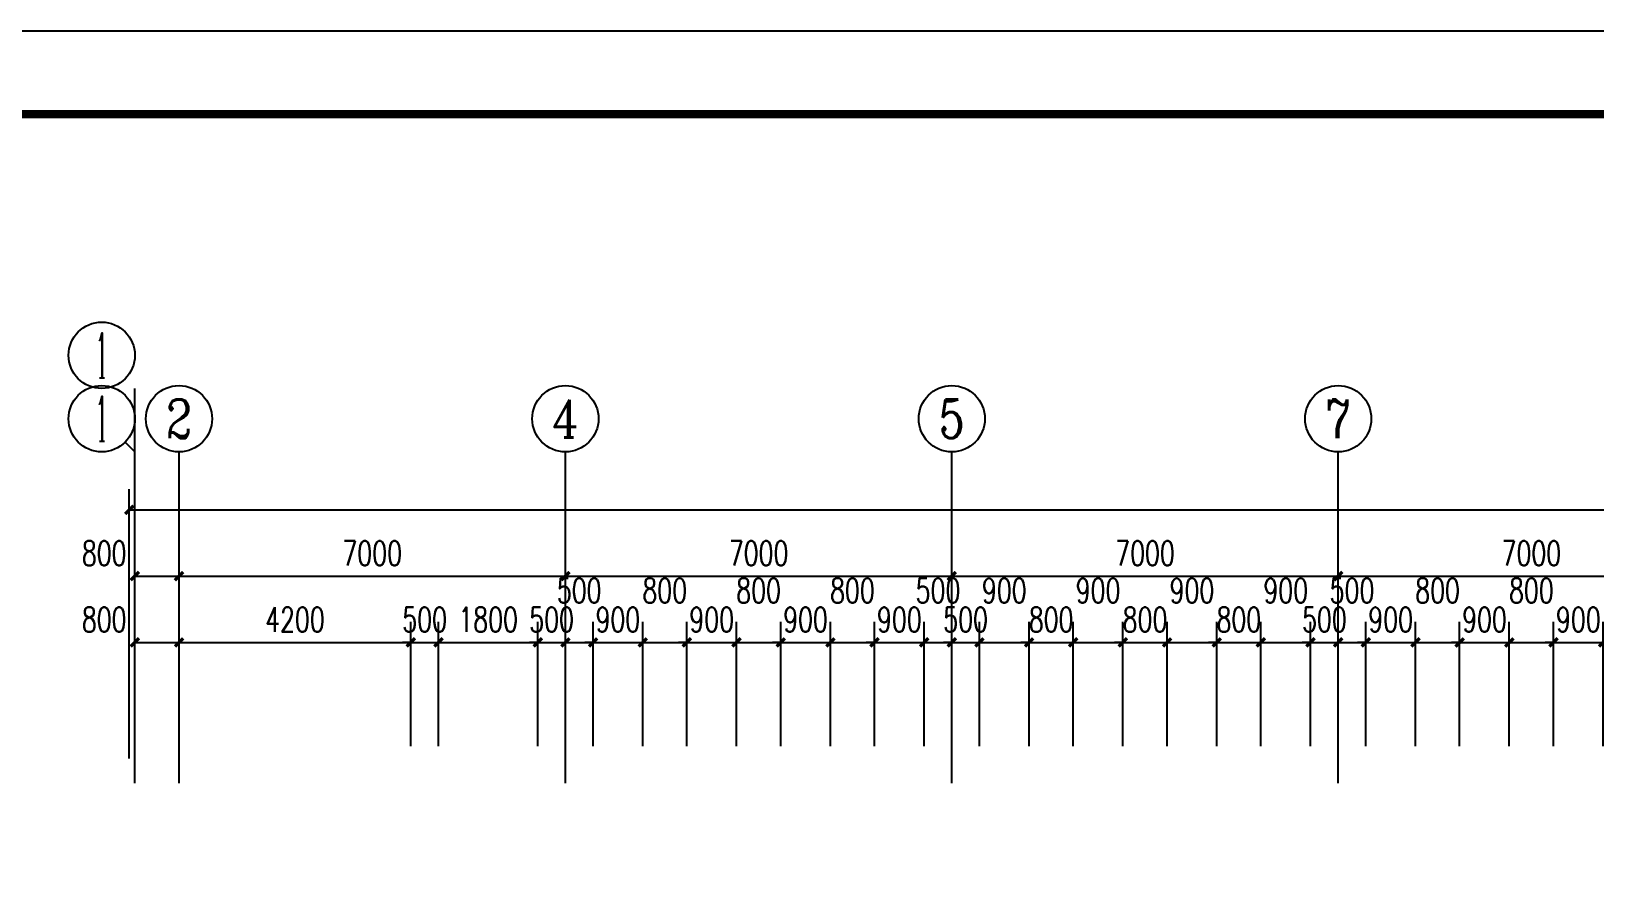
# Model space of a CAD drawing. Extents: x 1333527 to 1855755, y 1020844 to 1581249.
# Drawn here: x 1357598 to 1385921, y 1131882 to 1146994 of the extents above; entities that cross this region are included whole.
import ezdxf
from ezdxf.enums import TextEntityAlignment as Align

# ---------------------------------------------------------------- set-up
doc = ezdxf.new("R2010")
doc.units = 0
doc.header["$LTSCALE"] = 1000
doc.header["$PDSIZE"] = 5
doc.layers.add('1-建筑底图', color=8, linetype='Continuous', plot=False)
for name, color, linetype in [('AXIS_TEXT', 7, 'Continuous'), ('BTTK', 7, 'Continuous'), ('PUB_TITLE', 7, 'Continuous')]:
    doc.layers.add(name, color=color, linetype=linetype)
doc.styles.add('_TCH_AXIS', font='COMPLEX', dxfattribs={"bigfont": 'GBCBIG'})
doc.styles.add('_TCH_DIM_T3', font='SIMPLEX', dxfattribs={"width": 0.705882, "bigfont": 'GBCBIG'})
doc.styles.add('COMPLEX', font='COMPLEX')
doc.styles.add('HZ(TK)', font='geniso.shx', dxfattribs={"width": 0.9, "bigfont": 'hztxt.shx'})
doc.dimstyles.new('_TCH_ARCH&&150', dxfattribs={"dimtxt": 446.25, "dimasz": 150, "dimexe": 375, "dimexo": 450, "dimgap": 189.375, "dimtad": 1, "dimdec": 0, "dimzin": 0, "dimdsep": 46, "dimtxsty": '_TCH_DIM_T3', "dimblk": 'ARCHTICK', "dimcen": 0.09, "dimclrt": 7, "dimazin": 2, "dimtfac": 1, "dimtdec": 0, "dimtix": 1, "dimtmove": 2, "dimatfit": 3, "dimfxl": 1, "dimtolj": 1, "dimtzin": 0, "dimarcsym": 0})

# ---------------------------------------------------------------- blocks, each defined once
blk = doc.blocks.new('vhtemplate_2020年新竖式图框_A0')
at = {"layer": 'PUB_TITLE', "color": 7}
blk.add_lwpolyline([(0, 0), (1189, 0), (1189, 841), (0, 841)], close=True, dxfattribs=at)
at = {"layer": 'PUB_TITLE', "const_width": 1}
blk.add_lwpolyline([(25, 10), (1179, 10), (1179, 831), (25, 831)], close=True, dxfattribs=at)
at = {"layer": 'BTTK', "color": 4, "style": 'HZ(TK)', "width": 0.9}
for tag, p in [('合作单位', (1144, 743.5)), ('建设单位', (1144, 209.5)), ('工程名称', (1144, 176.5)), ('子项名称', (1154, 160)), ('图纸名称', (1144, 141))]:
    blk.add_attdef(tag, text='', height=3.5, dxfattribs=at).set_placement(p, align=Align.MIDDLE_CENTER)
for tag, p in [('注册证书号', (1156.5, 309.01)), ('注册印章号', (1156.5, 301.01)), ('设计号', (1154, 193)), ('图别', (1137.75, 34)), ('图号', (1170.25, 34)), ('版本号', (1137.75, 26)), ('日期', (1170.25, 26))]:
    blk.add_attdef(tag, text='', height=3.5, dxfattribs=at).set_placement(p, align=Align.MIDDLE)
blk = doc.blocks.new('_AXISO')
blk.add_circle((0, 0), 0.5)
at = {"layer": 'AXIS_TEXT', "style": 'COMPLEX', "width": 1.041667}
blk.add_attdef('A', text='', height=0.56, dxfattribs=at).set_placement((-0.25, -0.28), (0.25, -0.28), align=Align.FIT)
blk = doc.blocks.new('_ArchTick')
at = {"color": 0, "linetype": 'ByBlock', "const_width": 0.4}
blk.add_lwpolyline([(-0.5, -0.5), (0.5, 0.5)], dxfattribs=at)
blk = doc.blocks.new('*D803')
at = {"layer": '1-建筑底图', "color": 0, "lineweight": -2, "transparency": 16777216}
for p, q in [((0, 88368), (0, 90625)), ((800, 88368), (800, 90625)), ((0, 90250), (800, 90250))]:
    blk.add_line(p, q, dxfattribs=at)
at = {"layer": 'Defpoints', "color": 0}
for p in [(800, 90250), (0, 87918), (800, 87918)]:
    blk.add_point(p, dxfattribs=at)
at = {"layer": '1-建筑底图', "color": 0, "lineweight": -2, "transparency": 16777216, "xscale": 150, "yscale": 150, "zscale": 150, "rotation": 180}
blk.add_blockref('_ArchTick', (0, 90250), dxfattribs=at)
at = {"layer": '1-建筑底图', "color": 0, "lineweight": -2, "transparency": 16777216, "xscale": 150, "yscale": 150, "zscale": 150}
blk.add_blockref('_ArchTick', (800, 90250), dxfattribs=at)
at = {"layer": '1-建筑底图', "color": 7, "transparency": 16777216, "insert": (-555, 90663), "char_height": 446.2, "attachment_point": 5, "style": '_TCH_DIM_T3'}
blk.add_mtext('\\A1;800', dxfattribs=at)
blk = doc.blocks.new('*D804')
at = {"layer": '1-建筑底图', "color": 0, "lineweight": -2, "transparency": 16777216}
for p, q in [((800, 88368), (800, 90625)), ((5000, 88368), (5000, 90625)), ((800, 90250), (5000, 90250))]:
    blk.add_line(p, q, dxfattribs=at)
at = {"layer": 'Defpoints', "color": 0}
for p in [(5000, 90250), (800, 87918), (5000, 87918)]:
    blk.add_point(p, dxfattribs=at)
at = {"layer": '1-建筑底图', "color": 0, "lineweight": -2, "transparency": 16777216, "xscale": 150, "yscale": 150, "zscale": 150, "rotation": 180}
blk.add_blockref('_ArchTick', (800, 90250), dxfattribs=at)
at = {"layer": '1-建筑底图', "color": 0, "lineweight": -2, "transparency": 16777216, "xscale": 150, "yscale": 150, "zscale": 150}
blk.add_blockref('_ArchTick', (5000, 90250), dxfattribs=at)
at = {"layer": '1-建筑底图', "color": 7, "transparency": 16777216, "insert": (2900, 90663), "char_height": 446.2, "attachment_point": 5, "style": '_TCH_DIM_T3'}
blk.add_mtext('\\A1;4200', dxfattribs=at)
blk = doc.blocks.new('*D805')
at = {"layer": '1-建筑底图', "color": 0, "lineweight": -2, "transparency": 16777216}
for p, q in [((5000, 88368), (5000, 90625)), ((5500, 88368), (5500, 90625)), ((5000, 90250), (4850, 90250)), ((5000, 90250), (5500, 90250)), ((5500, 90250), (5650, 90250))]:
    blk.add_line(p, q, dxfattribs=at)
at = {"layer": 'Defpoints', "color": 0}
for p in [(5500, 90250), (5000, 87918), (5500, 87918)]:
    blk.add_point(p, dxfattribs=at)
at = {"layer": '1-建筑底图', "color": 0, "lineweight": -2, "transparency": 16777216, "xscale": 150, "yscale": 150, "zscale": 150}
blk.add_blockref('_ArchTick', (5000, 90250), dxfattribs=at)
at = {"layer": '1-建筑底图', "color": 0, "lineweight": -2, "transparency": 16777216, "xscale": 150, "yscale": 150, "zscale": 150, "rotation": 180}
blk.add_blockref('_ArchTick', (5500, 90250), dxfattribs=at)
at = {"layer": '1-建筑底图', "color": 7, "transparency": 16777216, "insert": (5250, 90663), "char_height": 446.2, "attachment_point": 5, "style": '_TCH_DIM_T3'}
blk.add_mtext('\\A1;500', dxfattribs=at)
blk = doc.blocks.new('*D806')
at = {"layer": '1-建筑底图', "color": 0, "lineweight": -2, "transparency": 16777216}
for p, q in [((5500, 88368), (5500, 90625)), ((7300, 88368), (7300, 90625)), ((5500, 90250), (7300, 90250))]:
    blk.add_line(p, q, dxfattribs=at)
at = {"layer": 'Defpoints', "color": 0}
for p in [(7300, 90250), (5500, 87918), (7300, 87918)]:
    blk.add_point(p, dxfattribs=at)
at = {"layer": '1-建筑底图', "color": 0, "lineweight": -2, "transparency": 16777216, "xscale": 150, "yscale": 150, "zscale": 150, "rotation": 180}
blk.add_blockref('_ArchTick', (5500, 90250), dxfattribs=at)
at = {"layer": '1-建筑底图', "color": 0, "lineweight": -2, "transparency": 16777216, "xscale": 150, "yscale": 150, "zscale": 150}
blk.add_blockref('_ArchTick', (7300, 90250), dxfattribs=at)
at = {"layer": '1-建筑底图', "color": 7, "transparency": 16777216, "insert": (6400, 90663), "char_height": 446.2, "attachment_point": 5, "style": '_TCH_DIM_T3'}
blk.add_mtext('\\A1;1800', dxfattribs=at)
blk = doc.blocks.new('*D807')
at = {"layer": '1-建筑底图', "color": 0, "lineweight": -2, "transparency": 16777216}
for p, q in [((7300, 88368), (7300, 90625)), ((7800, 88368), (7800, 90625)), ((7300, 90250), (7150, 90250)), ((7300, 90250), (7800, 90250)), ((7800, 90250), (7950, 90250))]:
    blk.add_line(p, q, dxfattribs=at)
at = {"layer": 'Defpoints', "color": 0}
for p in [(7800, 90250), (7300, 87918), (7800, 87918)]:
    blk.add_point(p, dxfattribs=at)
at = {"layer": '1-建筑底图', "color": 0, "lineweight": -2, "transparency": 16777216, "xscale": 150, "yscale": 150, "zscale": 150}
blk.add_blockref('_ArchTick', (7300, 90250), dxfattribs=at)
at = {"layer": '1-建筑底图', "color": 0, "lineweight": -2, "transparency": 16777216, "xscale": 150, "yscale": 150, "zscale": 150, "rotation": 180}
blk.add_blockref('_ArchTick', (7800, 90250), dxfattribs=at)
at = {"layer": '1-建筑底图', "color": 7, "transparency": 16777216, "insert": (7550, 90663), "char_height": 446.2, "attachment_point": 5, "style": '_TCH_DIM_T3'}
blk.add_mtext('\\A1;500', dxfattribs=at)
blk = doc.blocks.new('*D808')
at = {"layer": '1-建筑底图', "color": 0, "lineweight": -2, "transparency": 16777216}
for p, q in [((7800, 88368), (7800, 90625)), ((8300, 88368), (8300, 90625)), ((7800, 90250), (8300, 90250))]:
    blk.add_line(p, q, dxfattribs=at)
at = {"layer": 'Defpoints', "color": 0}
for p in [(8300, 90250), (7800, 87918), (8300, 87918)]:
    blk.add_point(p, dxfattribs=at)
at = {"layer": '1-建筑底图', "color": 0, "lineweight": -2, "transparency": 16777216, "xscale": 150, "yscale": 150, "zscale": 150, "rotation": 180}
blk.add_blockref('_ArchTick', (7800, 90250), dxfattribs=at)
at = {"layer": '1-建筑底图', "color": 0, "lineweight": -2, "transparency": 16777216, "xscale": 150, "yscale": 150, "zscale": 150}
blk.add_blockref('_ArchTick', (8300, 90250), dxfattribs=at)
at = {"layer": '1-建筑底图', "color": 7, "transparency": 16777216, "insert": (8050, 91188), "char_height": 446.2, "attachment_point": 5, "style": '_TCH_DIM_T3'}
blk.add_mtext('\\A1;500', dxfattribs=at)
blk = doc.blocks.new('*D809')
at = {"layer": '1-建筑底图', "color": 0, "lineweight": -2, "transparency": 16777216}
for p, q in [((8300, 88368), (8300, 90625)), ((9200, 88368), (9200, 90625)), ((8300, 90250), (8150, 90250)), ((8300, 90250), (9200, 90250)), ((9200, 90250), (9350, 90250))]:
    blk.add_line(p, q, dxfattribs=at)
at = {"layer": 'Defpoints', "color": 0}
for p in [(9200, 90250), (8300, 87918), (9200, 87918)]:
    blk.add_point(p, dxfattribs=at)
at = {"layer": '1-建筑底图', "color": 0, "lineweight": -2, "transparency": 16777216, "xscale": 150, "yscale": 150, "zscale": 150}
blk.add_blockref('_ArchTick', (8300, 90250), dxfattribs=at)
at = {"layer": '1-建筑底图', "color": 0, "lineweight": -2, "transparency": 16777216, "xscale": 150, "yscale": 150, "zscale": 150, "rotation": 180}
blk.add_blockref('_ArchTick', (9200, 90250), dxfattribs=at)
at = {"layer": '1-建筑底图', "color": 7, "transparency": 16777216, "insert": (8750, 90663), "char_height": 446.2, "attachment_point": 5, "style": '_TCH_DIM_T3'}
blk.add_mtext('\\A1;900', dxfattribs=at)
blk = doc.blocks.new('*D810')
at = {"layer": '1-建筑底图', "color": 0, "lineweight": -2, "transparency": 16777216}
for p, q in [((9200, 88368), (9200, 90625)), ((10000, 88368), (10000, 90625)), ((9200, 90250), (10000, 90250))]:
    blk.add_line(p, q, dxfattribs=at)
at = {"layer": 'Defpoints', "color": 0}
for p in [(10000, 90250), (9200, 87918), (10000, 87918)]:
    blk.add_point(p, dxfattribs=at)
at = {"layer": '1-建筑底图', "color": 0, "lineweight": -2, "transparency": 16777216, "xscale": 150, "yscale": 150, "zscale": 150, "rotation": 180}
blk.add_blockref('_ArchTick', (9200, 90250), dxfattribs=at)
at = {"layer": '1-建筑底图', "color": 0, "lineweight": -2, "transparency": 16777216, "xscale": 150, "yscale": 150, "zscale": 150}
blk.add_blockref('_ArchTick', (10000, 90250), dxfattribs=at)
at = {"layer": '1-建筑底图', "color": 7, "transparency": 16777216, "insert": (9600, 91188), "char_height": 446.2, "attachment_point": 5, "style": '_TCH_DIM_T3'}
blk.add_mtext('\\A1;800', dxfattribs=at)
blk = doc.blocks.new('*D811')
at = {"layer": '1-建筑底图', "color": 0, "lineweight": -2, "transparency": 16777216}
for p, q in [((10000, 88368), (10000, 90625)), ((10900, 88368), (10900, 90625)), ((10000, 90250), (9850, 90250)), ((10000, 90250), (10900, 90250)), ((10900, 90250), (11050, 90250))]:
    blk.add_line(p, q, dxfattribs=at)
at = {"layer": 'Defpoints', "color": 0}
for p in [(10900, 90250), (10000, 87918), (10900, 87918)]:
    blk.add_point(p, dxfattribs=at)
at = {"layer": '1-建筑底图', "color": 0, "lineweight": -2, "transparency": 16777216, "xscale": 150, "yscale": 150, "zscale": 150}
blk.add_blockref('_ArchTick', (10000, 90250), dxfattribs=at)
at = {"layer": '1-建筑底图', "color": 0, "lineweight": -2, "transparency": 16777216, "xscale": 150, "yscale": 150, "zscale": 150, "rotation": 180}
blk.add_blockref('_ArchTick', (10900, 90250), dxfattribs=at)
at = {"layer": '1-建筑底图', "color": 7, "transparency": 16777216, "insert": (10450, 90663), "char_height": 446.2, "attachment_point": 5, "style": '_TCH_DIM_T3'}
blk.add_mtext('\\A1;900', dxfattribs=at)
blk = doc.blocks.new('*D812')
at = {"layer": '1-建筑底图', "color": 0, "lineweight": -2, "transparency": 16777216}
for p, q in [((10900, 88368), (10900, 90625)), ((11700, 88368), (11700, 90625)), ((10900, 90250), (11700, 90250))]:
    blk.add_line(p, q, dxfattribs=at)
at = {"layer": 'Defpoints', "color": 0}
for p in [(11700, 90250), (10900, 87918), (11700, 87918)]:
    blk.add_point(p, dxfattribs=at)
at = {"layer": '1-建筑底图', "color": 0, "lineweight": -2, "transparency": 16777216, "xscale": 150, "yscale": 150, "zscale": 150, "rotation": 180}
blk.add_blockref('_ArchTick', (10900, 90250), dxfattribs=at)
at = {"layer": '1-建筑底图', "color": 0, "lineweight": -2, "transparency": 16777216, "xscale": 150, "yscale": 150, "zscale": 150}
blk.add_blockref('_ArchTick', (11700, 90250), dxfattribs=at)
at = {"layer": '1-建筑底图', "color": 7, "transparency": 16777216, "insert": (11300, 91188), "char_height": 446.2, "attachment_point": 5, "style": '_TCH_DIM_T3'}
blk.add_mtext('\\A1;800', dxfattribs=at)
blk = doc.blocks.new('*D813')
at = {"layer": '1-建筑底图', "color": 0, "lineweight": -2, "transparency": 16777216}
for p, q in [((11700, 88368), (11700, 90625)), ((12600, 88368), (12600, 90625)), ((11700, 90250), (11550, 90250)), ((11700, 90250), (12600, 90250)), ((12600, 90250), (12750, 90250))]:
    blk.add_line(p, q, dxfattribs=at)
at = {"layer": 'Defpoints', "color": 0}
for p in [(12600, 90250), (11700, 87918), (12600, 87918)]:
    blk.add_point(p, dxfattribs=at)
at = {"layer": '1-建筑底图', "color": 0, "lineweight": -2, "transparency": 16777216, "xscale": 150, "yscale": 150, "zscale": 150}
blk.add_blockref('_ArchTick', (11700, 90250), dxfattribs=at)
at = {"layer": '1-建筑底图', "color": 0, "lineweight": -2, "transparency": 16777216, "xscale": 150, "yscale": 150, "zscale": 150, "rotation": 180}
blk.add_blockref('_ArchTick', (12600, 90250), dxfattribs=at)
at = {"layer": '1-建筑底图', "color": 7, "transparency": 16777216, "insert": (12150, 90663), "char_height": 446.2, "attachment_point": 5, "style": '_TCH_DIM_T3'}
blk.add_mtext('\\A1;900', dxfattribs=at)
blk = doc.blocks.new('*D814')
at = {"layer": '1-建筑底图', "color": 0, "lineweight": -2, "transparency": 16777216}
for p, q in [((12600, 88368), (12600, 90625)), ((13400, 88368), (13400, 90625)), ((12600, 90250), (13400, 90250))]:
    blk.add_line(p, q, dxfattribs=at)
at = {"layer": 'Defpoints', "color": 0}
for p in [(13400, 90250), (12600, 87918), (13400, 87918)]:
    blk.add_point(p, dxfattribs=at)
at = {"layer": '1-建筑底图', "color": 0, "lineweight": -2, "transparency": 16777216, "xscale": 150, "yscale": 150, "zscale": 150, "rotation": 180}
blk.add_blockref('_ArchTick', (12600, 90250), dxfattribs=at)
at = {"layer": '1-建筑底图', "color": 0, "lineweight": -2, "transparency": 16777216, "xscale": 150, "yscale": 150, "zscale": 150}
blk.add_blockref('_ArchTick', (13400, 90250), dxfattribs=at)
at = {"layer": '1-建筑底图', "color": 7, "transparency": 16777216, "insert": (13000, 91188), "char_height": 446.2, "attachment_point": 5, "style": '_TCH_DIM_T3'}
blk.add_mtext('\\A1;800', dxfattribs=at)
blk = doc.blocks.new('*D815')
at = {"layer": '1-建筑底图', "color": 0, "lineweight": -2, "transparency": 16777216}
for p, q in [((13400, 88368), (13400, 90625)), ((14300, 88368), (14300, 90625)), ((13400, 90250), (13250, 90250)), ((13400, 90250), (14300, 90250)), ((14300, 90250), (14450, 90250))]:
    blk.add_line(p, q, dxfattribs=at)
at = {"layer": 'Defpoints', "color": 0}
for p in [(14300, 90250), (13400, 87918), (14300, 87918)]:
    blk.add_point(p, dxfattribs=at)
at = {"layer": '1-建筑底图', "color": 0, "lineweight": -2, "transparency": 16777216, "xscale": 150, "yscale": 150, "zscale": 150}
blk.add_blockref('_ArchTick', (13400, 90250), dxfattribs=at)
at = {"layer": '1-建筑底图', "color": 0, "lineweight": -2, "transparency": 16777216, "xscale": 150, "yscale": 150, "zscale": 150, "rotation": 180}
blk.add_blockref('_ArchTick', (14300, 90250), dxfattribs=at)
at = {"layer": '1-建筑底图', "color": 7, "transparency": 16777216, "insert": (13850, 90663), "char_height": 446.2, "attachment_point": 5, "style": '_TCH_DIM_T3'}
blk.add_mtext('\\A1;900', dxfattribs=at)
blk = doc.blocks.new('*D816')
at = {"layer": '1-建筑底图', "color": 0, "lineweight": -2, "transparency": 16777216}
for p, q in [((14300, 88368), (14300, 90625)), ((14800, 88368), (14800, 90625)), ((14300, 90250), (14800, 90250))]:
    blk.add_line(p, q, dxfattribs=at)
at = {"layer": 'Defpoints', "color": 0}
for p in [(14800, 90250), (14300, 87918), (14800, 87918)]:
    blk.add_point(p, dxfattribs=at)
at = {"layer": '1-建筑底图', "color": 0, "lineweight": -2, "transparency": 16777216, "xscale": 150, "yscale": 150, "zscale": 150, "rotation": 180}
blk.add_blockref('_ArchTick', (14300, 90250), dxfattribs=at)
at = {"layer": '1-建筑底图', "color": 0, "lineweight": -2, "transparency": 16777216, "xscale": 150, "yscale": 150, "zscale": 150}
blk.add_blockref('_ArchTick', (14800, 90250), dxfattribs=at)
at = {"layer": '1-建筑底图', "color": 7, "transparency": 16777216, "insert": (14550, 91188), "char_height": 446.2, "attachment_point": 5, "style": '_TCH_DIM_T3'}
blk.add_mtext('\\A1;500', dxfattribs=at)
blk = doc.blocks.new('*D817')
at = {"layer": '1-建筑底图', "color": 0, "lineweight": -2, "transparency": 16777216}
for p, q in [((14800, 88368), (14800, 90625)), ((15300, 88368), (15300, 90625)), ((14800, 90250), (14650, 90250)), ((14800, 90250), (15300, 90250)), ((15300, 90250), (15450, 90250))]:
    blk.add_line(p, q, dxfattribs=at)
at = {"layer": 'Defpoints', "color": 0}
for p in [(15300, 90250), (14800, 87918), (15300, 87918)]:
    blk.add_point(p, dxfattribs=at)
at = {"layer": '1-建筑底图', "color": 0, "lineweight": -2, "transparency": 16777216, "xscale": 150, "yscale": 150, "zscale": 150}
blk.add_blockref('_ArchTick', (14800, 90250), dxfattribs=at)
at = {"layer": '1-建筑底图', "color": 0, "lineweight": -2, "transparency": 16777216, "xscale": 150, "yscale": 150, "zscale": 150, "rotation": 180}
blk.add_blockref('_ArchTick', (15300, 90250), dxfattribs=at)
at = {"layer": '1-建筑底图', "color": 7, "transparency": 16777216, "insert": (15050, 90663), "char_height": 446.2, "attachment_point": 5, "style": '_TCH_DIM_T3'}
blk.add_mtext('\\A1;500', dxfattribs=at)
blk = doc.blocks.new('*D818')
at = {"layer": '1-建筑底图', "color": 0, "lineweight": -2, "transparency": 16777216}
for p, q in [((15300, 88368), (15300, 90625)), ((16200, 88368), (16200, 90625)), ((15300, 90250), (16200, 90250))]:
    blk.add_line(p, q, dxfattribs=at)
at = {"layer": 'Defpoints', "color": 0}
for p in [(16200, 90250), (15300, 87918), (16200, 87918)]:
    blk.add_point(p, dxfattribs=at)
at = {"layer": '1-建筑底图', "color": 0, "lineweight": -2, "transparency": 16777216, "xscale": 150, "yscale": 150, "zscale": 150, "rotation": 180}
blk.add_blockref('_ArchTick', (15300, 90250), dxfattribs=at)
at = {"layer": '1-建筑底图', "color": 0, "lineweight": -2, "transparency": 16777216, "xscale": 150, "yscale": 150, "zscale": 150}
blk.add_blockref('_ArchTick', (16200, 90250), dxfattribs=at)
at = {"layer": '1-建筑底图', "color": 7, "transparency": 16777216, "insert": (15750, 91188), "char_height": 446.2, "attachment_point": 5, "style": '_TCH_DIM_T3'}
blk.add_mtext('\\A1;900', dxfattribs=at)
blk = doc.blocks.new('*D819')
at = {"layer": '1-建筑底图', "color": 0, "lineweight": -2, "transparency": 16777216}
for p, q in [((16200, 88368), (16200, 90625)), ((17000, 88368), (17000, 90625)), ((16200, 90250), (16050, 90250)), ((16200, 90250), (17000, 90250)), ((17000, 90250), (17150, 90250))]:
    blk.add_line(p, q, dxfattribs=at)
at = {"layer": 'Defpoints', "color": 0}
for p in [(17000, 90250), (16200, 87918), (17000, 87918)]:
    blk.add_point(p, dxfattribs=at)
at = {"layer": '1-建筑底图', "color": 0, "lineweight": -2, "transparency": 16777216, "xscale": 150, "yscale": 150, "zscale": 150}
blk.add_blockref('_ArchTick', (16200, 90250), dxfattribs=at)
at = {"layer": '1-建筑底图', "color": 0, "lineweight": -2, "transparency": 16777216, "xscale": 150, "yscale": 150, "zscale": 150, "rotation": 180}
blk.add_blockref('_ArchTick', (17000, 90250), dxfattribs=at)
at = {"layer": '1-建筑底图', "color": 7, "transparency": 16777216, "insert": (16600, 90663), "char_height": 446.2, "attachment_point": 5, "style": '_TCH_DIM_T3'}
blk.add_mtext('\\A1;800', dxfattribs=at)
blk = doc.blocks.new('*D820')
at = {"layer": '1-建筑底图', "color": 0, "lineweight": -2, "transparency": 16777216}
for p, q in [((17000, 88368), (17000, 90625)), ((17900, 88368), (17900, 90625)), ((17000, 90250), (17900, 90250))]:
    blk.add_line(p, q, dxfattribs=at)
at = {"layer": 'Defpoints', "color": 0}
for p in [(17900, 90250), (17000, 87918), (17900, 87918)]:
    blk.add_point(p, dxfattribs=at)
at = {"layer": '1-建筑底图', "color": 0, "lineweight": -2, "transparency": 16777216, "xscale": 150, "yscale": 150, "zscale": 150, "rotation": 180}
blk.add_blockref('_ArchTick', (17000, 90250), dxfattribs=at)
at = {"layer": '1-建筑底图', "color": 0, "lineweight": -2, "transparency": 16777216, "xscale": 150, "yscale": 150, "zscale": 150}
blk.add_blockref('_ArchTick', (17900, 90250), dxfattribs=at)
at = {"layer": '1-建筑底图', "color": 7, "transparency": 16777216, "insert": (17450, 91188), "char_height": 446.2, "attachment_point": 5, "style": '_TCH_DIM_T3'}
blk.add_mtext('\\A1;900', dxfattribs=at)
blk = doc.blocks.new('*D821')
at = {"layer": '1-建筑底图', "color": 0, "lineweight": -2, "transparency": 16777216}
for p, q in [((17900, 88368), (17900, 90625)), ((18700, 88368), (18700, 90625)), ((17900, 90250), (17750, 90250)), ((17900, 90250), (18700, 90250)), ((18700, 90250), (18850, 90250))]:
    blk.add_line(p, q, dxfattribs=at)
at = {"layer": 'Defpoints', "color": 0}
for p in [(18700, 90250), (17900, 87918), (18700, 87918)]:
    blk.add_point(p, dxfattribs=at)
at = {"layer": '1-建筑底图', "color": 0, "lineweight": -2, "transparency": 16777216, "xscale": 150, "yscale": 150, "zscale": 150}
blk.add_blockref('_ArchTick', (17900, 90250), dxfattribs=at)
at = {"layer": '1-建筑底图', "color": 0, "lineweight": -2, "transparency": 16777216, "xscale": 150, "yscale": 150, "zscale": 150, "rotation": 180}
blk.add_blockref('_ArchTick', (18700, 90250), dxfattribs=at)
at = {"layer": '1-建筑底图', "color": 7, "transparency": 16777216, "insert": (18300, 90663), "char_height": 446.2, "attachment_point": 5, "style": '_TCH_DIM_T3'}
blk.add_mtext('\\A1;800', dxfattribs=at)
blk = doc.blocks.new('*D822')
at = {"layer": '1-建筑底图', "color": 0, "lineweight": -2, "transparency": 16777216}
for p, q in [((18700, 88368), (18700, 90625)), ((19600, 88368), (19600, 90625)), ((18700, 90250), (19600, 90250))]:
    blk.add_line(p, q, dxfattribs=at)
at = {"layer": 'Defpoints', "color": 0}
for p in [(19600, 90250), (18700, 87918), (19600, 87918)]:
    blk.add_point(p, dxfattribs=at)
at = {"layer": '1-建筑底图', "color": 0, "lineweight": -2, "transparency": 16777216, "xscale": 150, "yscale": 150, "zscale": 150, "rotation": 180}
blk.add_blockref('_ArchTick', (18700, 90250), dxfattribs=at)
at = {"layer": '1-建筑底图', "color": 0, "lineweight": -2, "transparency": 16777216, "xscale": 150, "yscale": 150, "zscale": 150}
blk.add_blockref('_ArchTick', (19600, 90250), dxfattribs=at)
at = {"layer": '1-建筑底图', "color": 7, "transparency": 16777216, "insert": (19150, 91188), "char_height": 446.2, "attachment_point": 5, "style": '_TCH_DIM_T3'}
blk.add_mtext('\\A1;900', dxfattribs=at)
blk = doc.blocks.new('*D823')
at = {"layer": '1-建筑底图', "color": 0, "lineweight": -2, "transparency": 16777216}
for p, q in [((19600, 88368), (19600, 90625)), ((20400, 88368), (20400, 90625)), ((19600, 90250), (19450, 90250)), ((19600, 90250), (20400, 90250)), ((20400, 90250), (20550, 90250))]:
    blk.add_line(p, q, dxfattribs=at)
at = {"layer": 'Defpoints', "color": 0}
for p in [(20400, 90250), (19600, 87918), (20400, 87918)]:
    blk.add_point(p, dxfattribs=at)
at = {"layer": '1-建筑底图', "color": 0, "lineweight": -2, "transparency": 16777216, "xscale": 150, "yscale": 150, "zscale": 150}
blk.add_blockref('_ArchTick', (19600, 90250), dxfattribs=at)
at = {"layer": '1-建筑底图', "color": 0, "lineweight": -2, "transparency": 16777216, "xscale": 150, "yscale": 150, "zscale": 150, "rotation": 180}
blk.add_blockref('_ArchTick', (20400, 90250), dxfattribs=at)
at = {"layer": '1-建筑底图', "color": 7, "transparency": 16777216, "insert": (20000, 90663), "char_height": 446.2, "attachment_point": 5, "style": '_TCH_DIM_T3'}
blk.add_mtext('\\A1;800', dxfattribs=at)
blk = doc.blocks.new('*D824')
at = {"layer": '1-建筑底图', "color": 0, "lineweight": -2, "transparency": 16777216}
for p, q in [((20400, 88368), (20400, 90625)), ((21300, 88368), (21300, 90625)), ((20400, 90250), (21300, 90250))]:
    blk.add_line(p, q, dxfattribs=at)
at = {"layer": 'Defpoints', "color": 0}
for p in [(21300, 90250), (20400, 87918), (21300, 87918)]:
    blk.add_point(p, dxfattribs=at)
at = {"layer": '1-建筑底图', "color": 0, "lineweight": -2, "transparency": 16777216, "xscale": 150, "yscale": 150, "zscale": 150, "rotation": 180}
blk.add_blockref('_ArchTick', (20400, 90250), dxfattribs=at)
at = {"layer": '1-建筑底图', "color": 0, "lineweight": -2, "transparency": 16777216, "xscale": 150, "yscale": 150, "zscale": 150}
blk.add_blockref('_ArchTick', (21300, 90250), dxfattribs=at)
at = {"layer": '1-建筑底图', "color": 7, "transparency": 16777216, "insert": (20850, 91188), "char_height": 446.2, "attachment_point": 5, "style": '_TCH_DIM_T3'}
blk.add_mtext('\\A1;900', dxfattribs=at)
blk = doc.blocks.new('*D825')
at = {"layer": '1-建筑底图', "color": 0, "lineweight": -2, "transparency": 16777216}
for p, q in [((21300, 88368), (21300, 90625)), ((21800, 88368), (21800, 90625)), ((21300, 90250), (21150, 90250)), ((21300, 90250), (21800, 90250)), ((21800, 90250), (21950, 90250))]:
    blk.add_line(p, q, dxfattribs=at)
at = {"layer": 'Defpoints', "color": 0}
for p in [(21800, 90250), (21300, 87918), (21800, 87918)]:
    blk.add_point(p, dxfattribs=at)
at = {"layer": '1-建筑底图', "color": 0, "lineweight": -2, "transparency": 16777216, "xscale": 150, "yscale": 150, "zscale": 150}
blk.add_blockref('_ArchTick', (21300, 90250), dxfattribs=at)
at = {"layer": '1-建筑底图', "color": 0, "lineweight": -2, "transparency": 16777216, "xscale": 150, "yscale": 150, "zscale": 150, "rotation": 180}
blk.add_blockref('_ArchTick', (21800, 90250), dxfattribs=at)
at = {"layer": '1-建筑底图', "color": 7, "transparency": 16777216, "insert": (21550, 90663), "char_height": 446.2, "attachment_point": 5, "style": '_TCH_DIM_T3'}
blk.add_mtext('\\A1;500', dxfattribs=at)
blk = doc.blocks.new('*D826')
at = {"layer": '1-建筑底图', "color": 0, "lineweight": -2, "transparency": 16777216}
for p, q in [((21800, 88368), (21800, 90625)), ((22300, 88368), (22300, 90625)), ((21800, 90250), (22300, 90250))]:
    blk.add_line(p, q, dxfattribs=at)
at = {"layer": 'Defpoints', "color": 0}
for p in [(22300, 90250), (21800, 87918), (22300, 87918)]:
    blk.add_point(p, dxfattribs=at)
at = {"layer": '1-建筑底图', "color": 0, "lineweight": -2, "transparency": 16777216, "xscale": 150, "yscale": 150, "zscale": 150, "rotation": 180}
blk.add_blockref('_ArchTick', (21800, 90250), dxfattribs=at)
at = {"layer": '1-建筑底图', "color": 0, "lineweight": -2, "transparency": 16777216, "xscale": 150, "yscale": 150, "zscale": 150}
blk.add_blockref('_ArchTick', (22300, 90250), dxfattribs=at)
at = {"layer": '1-建筑底图', "color": 7, "transparency": 16777216, "insert": (22050, 91188), "char_height": 446.2, "attachment_point": 5, "style": '_TCH_DIM_T3'}
blk.add_mtext('\\A1;500', dxfattribs=at)
blk = doc.blocks.new('*D827')
at = {"layer": '1-建筑底图', "color": 0, "lineweight": -2, "transparency": 16777216}
for p, q in [((22300, 88368), (22300, 90625)), ((23200, 88368), (23200, 90625)), ((22300, 90250), (22150, 90250)), ((22300, 90250), (23200, 90250)), ((23200, 90250), (23350, 90250))]:
    blk.add_line(p, q, dxfattribs=at)
at = {"layer": 'Defpoints', "color": 0}
for p in [(23200, 90250), (22300, 87918), (23200, 87918)]:
    blk.add_point(p, dxfattribs=at)
at = {"layer": '1-建筑底图', "color": 0, "lineweight": -2, "transparency": 16777216, "xscale": 150, "yscale": 150, "zscale": 150}
blk.add_blockref('_ArchTick', (22300, 90250), dxfattribs=at)
at = {"layer": '1-建筑底图', "color": 0, "lineweight": -2, "transparency": 16777216, "xscale": 150, "yscale": 150, "zscale": 150, "rotation": 180}
blk.add_blockref('_ArchTick', (23200, 90250), dxfattribs=at)
at = {"layer": '1-建筑底图', "color": 7, "transparency": 16777216, "insert": (22750, 90663), "char_height": 446.2, "attachment_point": 5, "style": '_TCH_DIM_T3'}
blk.add_mtext('\\A1;900', dxfattribs=at)
blk = doc.blocks.new('*D828')
at = {"layer": '1-建筑底图', "color": 0, "lineweight": -2, "transparency": 16777216}
for p, q in [((23200, 88368), (23200, 90625)), ((24000, 88368), (24000, 90625)), ((23200, 90250), (24000, 90250))]:
    blk.add_line(p, q, dxfattribs=at)
at = {"layer": 'Defpoints', "color": 0}
for p in [(24000, 90250), (23200, 87918), (24000, 87918)]:
    blk.add_point(p, dxfattribs=at)
at = {"layer": '1-建筑底图', "color": 0, "lineweight": -2, "transparency": 16777216, "xscale": 150, "yscale": 150, "zscale": 150, "rotation": 180}
blk.add_blockref('_ArchTick', (23200, 90250), dxfattribs=at)
at = {"layer": '1-建筑底图', "color": 0, "lineweight": -2, "transparency": 16777216, "xscale": 150, "yscale": 150, "zscale": 150}
blk.add_blockref('_ArchTick', (24000, 90250), dxfattribs=at)
at = {"layer": '1-建筑底图', "color": 7, "transparency": 16777216, "insert": (23600, 91188), "char_height": 446.2, "attachment_point": 5, "style": '_TCH_DIM_T3'}
blk.add_mtext('\\A1;800', dxfattribs=at)
blk = doc.blocks.new('*D829')
at = {"layer": '1-建筑底图', "color": 0, "lineweight": -2, "transparency": 16777216}
for p, q in [((24000, 88368), (24000, 90625)), ((24900, 88368), (24900, 90625)), ((24000, 90250), (23850, 90250)), ((24000, 90250), (24900, 90250)), ((24900, 90250), (25050, 90250))]:
    blk.add_line(p, q, dxfattribs=at)
at = {"layer": 'Defpoints', "color": 0}
for p in [(24900, 90250), (24000, 87918), (24900, 87918)]:
    blk.add_point(p, dxfattribs=at)
at = {"layer": '1-建筑底图', "color": 0, "lineweight": -2, "transparency": 16777216, "xscale": 150, "yscale": 150, "zscale": 150}
blk.add_blockref('_ArchTick', (24000, 90250), dxfattribs=at)
at = {"layer": '1-建筑底图', "color": 0, "lineweight": -2, "transparency": 16777216, "xscale": 150, "yscale": 150, "zscale": 150, "rotation": 180}
blk.add_blockref('_ArchTick', (24900, 90250), dxfattribs=at)
at = {"layer": '1-建筑底图', "color": 7, "transparency": 16777216, "insert": (24450, 90663), "char_height": 446.2, "attachment_point": 5, "style": '_TCH_DIM_T3'}
blk.add_mtext('\\A1;900', dxfattribs=at)
blk = doc.blocks.new('*D830')
at = {"layer": '1-建筑底图', "color": 0, "lineweight": -2, "transparency": 16777216}
for p, q in [((24900, 88368), (24900, 90625)), ((25700, 88368), (25700, 90625)), ((24900, 90250), (25700, 90250))]:
    blk.add_line(p, q, dxfattribs=at)
at = {"layer": 'Defpoints', "color": 0}
for p in [(25700, 90250), (24900, 87918), (25700, 87918)]:
    blk.add_point(p, dxfattribs=at)
at = {"layer": '1-建筑底图', "color": 0, "lineweight": -2, "transparency": 16777216, "xscale": 150, "yscale": 150, "zscale": 150, "rotation": 180}
blk.add_blockref('_ArchTick', (24900, 90250), dxfattribs=at)
at = {"layer": '1-建筑底图', "color": 0, "lineweight": -2, "transparency": 16777216, "xscale": 150, "yscale": 150, "zscale": 150}
blk.add_blockref('_ArchTick', (25700, 90250), dxfattribs=at)
at = {"layer": '1-建筑底图', "color": 7, "transparency": 16777216, "insert": (25300, 91188), "char_height": 446.2, "attachment_point": 5, "style": '_TCH_DIM_T3'}
blk.add_mtext('\\A1;800', dxfattribs=at)
blk = doc.blocks.new('*D831')
at = {"layer": '1-建筑底图', "color": 0, "lineweight": -2, "transparency": 16777216}
for p, q in [((25700, 88368), (25700, 90625)), ((26600, 88368), (26600, 90625)), ((25700, 90250), (25550, 90250)), ((25700, 90250), (26600, 90250)), ((26600, 90250), (26750, 90250))]:
    blk.add_line(p, q, dxfattribs=at)
at = {"layer": 'Defpoints', "color": 0}
for p in [(26600, 90250), (25700, 87918), (26600, 87918)]:
    blk.add_point(p, dxfattribs=at)
at = {"layer": '1-建筑底图', "color": 0, "lineweight": -2, "transparency": 16777216, "xscale": 150, "yscale": 150, "zscale": 150}
blk.add_blockref('_ArchTick', (25700, 90250), dxfattribs=at)
at = {"layer": '1-建筑底图', "color": 0, "lineweight": -2, "transparency": 16777216, "xscale": 150, "yscale": 150, "zscale": 150, "rotation": 180}
blk.add_blockref('_ArchTick', (26600, 90250), dxfattribs=at)
at = {"layer": '1-建筑底图', "color": 7, "transparency": 16777216, "insert": (26150, 90663), "char_height": 446.2, "attachment_point": 5, "style": '_TCH_DIM_T3'}
blk.add_mtext('\\A1;900', dxfattribs=at)
blk = doc.blocks.new('*D573')
at = {"layer": '1-建筑底图', "color": 0, "lineweight": -2, "transparency": 16777216}
for p, q in [((-100, 88150), (-100, 93025)), ((111100, 88150), (111100, 93025)), ((-100, 92650), (111100, 92650))]:
    blk.add_line(p, q, dxfattribs=at)
at = {"layer": 'Defpoints', "color": 0}
for p in [(111100, 92650), (-100, 87700), (111100, 87700)]:
    blk.add_point(p, dxfattribs=at)
at = {"layer": '1-建筑底图', "color": 0, "lineweight": -2, "transparency": 16777216, "xscale": 150, "yscale": 150, "zscale": 150, "rotation": 180}
blk.add_blockref('_ArchTick', (-100, 92650), dxfattribs=at)
at = {"layer": '1-建筑底图', "color": 0, "lineweight": -2, "transparency": 16777216, "xscale": 150, "yscale": 150, "zscale": 150}
blk.add_blockref('_ArchTick', (111100, 92650), dxfattribs=at)
at = {"layer": '1-建筑底图', "color": 7, "transparency": 16777216, "insert": (55500, 93063), "char_height": 446.2, "attachment_point": 5, "style": '_TCH_DIM_T3'}
blk.add_mtext('\\A1;111200', dxfattribs=at)
blk = doc.blocks.new('*D640')
at = {"layer": '1-建筑底图', "color": 0, "lineweight": -2, "transparency": 16777216}
for p, q in [((0, 88150), (0, 91825)), ((800, 88150), (800, 91825)), ((0, 91450), (800, 91450))]:
    blk.add_line(p, q, dxfattribs=at)
at = {"layer": 'Defpoints', "color": 0}
for p in [(800, 91450), (0, 87700), (800, 87700)]:
    blk.add_point(p, dxfattribs=at)
at = {"layer": '1-建筑底图', "color": 0, "lineweight": -2, "transparency": 16777216, "xscale": 150, "yscale": 150, "zscale": 150, "rotation": 180}
blk.add_blockref('_ArchTick', (0, 91450), dxfattribs=at)
at = {"layer": '1-建筑底图', "color": 0, "lineweight": -2, "transparency": 16777216, "xscale": 150, "yscale": 150, "zscale": 150}
blk.add_blockref('_ArchTick', (800, 91450), dxfattribs=at)
at = {"layer": '1-建筑底图', "color": 7, "transparency": 16777216, "insert": (-555, 91863), "char_height": 446.2, "attachment_point": 5, "style": '_TCH_DIM_T3'}
blk.add_mtext('\\A1;800', dxfattribs=at)
blk = doc.blocks.new('*D641')
at = {"layer": '1-建筑底图', "color": 0, "lineweight": -2, "transparency": 16777216}
for p, q in [((800, 88150), (800, 91825)), ((7800, 88150), (7800, 91825)), ((800, 91450), (7800, 91450))]:
    blk.add_line(p, q, dxfattribs=at)
at = {"layer": 'Defpoints', "color": 0}
for p in [(7800, 91450), (800, 87700), (7800, 87700)]:
    blk.add_point(p, dxfattribs=at)
at = {"layer": '1-建筑底图', "color": 0, "lineweight": -2, "transparency": 16777216, "xscale": 150, "yscale": 150, "zscale": 150, "rotation": 180}
blk.add_blockref('_ArchTick', (800, 91450), dxfattribs=at)
at = {"layer": '1-建筑底图', "color": 0, "lineweight": -2, "transparency": 16777216, "xscale": 150, "yscale": 150, "zscale": 150}
blk.add_blockref('_ArchTick', (7800, 91450), dxfattribs=at)
at = {"layer": '1-建筑底图', "color": 7, "transparency": 16777216, "insert": (4300, 91863), "char_height": 446.2, "attachment_point": 5, "style": '_TCH_DIM_T3'}
blk.add_mtext('\\A1;7000', dxfattribs=at)
blk = doc.blocks.new('*D642')
at = {"layer": '1-建筑底图', "color": 0, "lineweight": -2, "transparency": 16777216}
for p, q in [((7800, 88150), (7800, 91825)), ((14800, 88150), (14800, 91825)), ((7800, 91450), (14800, 91450))]:
    blk.add_line(p, q, dxfattribs=at)
at = {"layer": 'Defpoints', "color": 0}
for p in [(14800, 91450), (7800, 87700), (14800, 87700)]:
    blk.add_point(p, dxfattribs=at)
at = {"layer": '1-建筑底图', "color": 0, "lineweight": -2, "transparency": 16777216, "xscale": 150, "yscale": 150, "zscale": 150, "rotation": 180}
blk.add_blockref('_ArchTick', (7800, 91450), dxfattribs=at)
at = {"layer": '1-建筑底图', "color": 0, "lineweight": -2, "transparency": 16777216, "xscale": 150, "yscale": 150, "zscale": 150}
blk.add_blockref('_ArchTick', (14800, 91450), dxfattribs=at)
at = {"layer": '1-建筑底图', "color": 7, "transparency": 16777216, "insert": (11300, 91863), "char_height": 446.2, "attachment_point": 5, "style": '_TCH_DIM_T3'}
blk.add_mtext('\\A1;7000', dxfattribs=at)
blk = doc.blocks.new('*D643')
at = {"layer": '1-建筑底图', "color": 0, "lineweight": -2, "transparency": 16777216}
for p, q in [((14800, 88150), (14800, 91825)), ((21800, 88150), (21800, 91825)), ((14800, 91450), (21800, 91450))]:
    blk.add_line(p, q, dxfattribs=at)
at = {"layer": 'Defpoints', "color": 0}
for p in [(21800, 91450), (14800, 87700), (21800, 87700)]:
    blk.add_point(p, dxfattribs=at)
at = {"layer": '1-建筑底图', "color": 0, "lineweight": -2, "transparency": 16777216, "xscale": 150, "yscale": 150, "zscale": 150, "rotation": 180}
blk.add_blockref('_ArchTick', (14800, 91450), dxfattribs=at)
at = {"layer": '1-建筑底图', "color": 0, "lineweight": -2, "transparency": 16777216, "xscale": 150, "yscale": 150, "zscale": 150}
blk.add_blockref('_ArchTick', (21800, 91450), dxfattribs=at)
at = {"layer": '1-建筑底图', "color": 7, "transparency": 16777216, "insert": (18300, 91863), "char_height": 446.2, "attachment_point": 5, "style": '_TCH_DIM_T3'}
blk.add_mtext('\\A1;7000', dxfattribs=at)
blk = doc.blocks.new('*D644')
at = {"layer": '1-建筑底图', "color": 0, "lineweight": -2, "transparency": 16777216}
for p, q in [((21800, 88150), (21800, 91825)), ((28800, 88150), (28800, 91825)), ((21800, 91450), (28800, 91450))]:
    blk.add_line(p, q, dxfattribs=at)
at = {"layer": 'Defpoints', "color": 0}
for p in [(28800, 91450), (21800, 87700), (28800, 87700)]:
    blk.add_point(p, dxfattribs=at)
at = {"layer": '1-建筑底图', "color": 0, "lineweight": -2, "transparency": 16777216, "xscale": 150, "yscale": 150, "zscale": 150, "rotation": 180}
blk.add_blockref('_ArchTick', (21800, 91450), dxfattribs=at)
at = {"layer": '1-建筑底图', "color": 0, "lineweight": -2, "transparency": 16777216, "xscale": 150, "yscale": 150, "zscale": 150}
blk.add_blockref('_ArchTick', (28800, 91450), dxfattribs=at)
at = {"layer": '1-建筑底图', "color": 7, "transparency": 16777216, "insert": (25300, 91863), "char_height": 446.2, "attachment_point": 5, "style": '_TCH_DIM_T3'}
blk.add_mtext('\\A1;7000', dxfattribs=at)
blk = doc.blocks.new('1-二层建筑底图')
at = {"layer": '1-建筑底图', "color": 8}
for p, q in [((0, 88849.3), (0, 94849.3)), ((-175.7, 93875.7), (0, 93700)), ((0, 87700), (0, 93700)), ((800, 87700), (800, 93700)), ((7800, 87700), (7800, 93700)), ((14800, 87700), (14800, 93700)), ((21800, 87700), (21800, 93700))]:
    blk.add_line(p, q, dxfattribs=at)
ref = blk.add_blockref('_AXISO', (-600, 95449.3), dxfattribs=dict(at, xscale=1200, yscale=1200, zscale=1200))
ref.add_attrib('A', '1', dxfattribs={"layer": 'AXIS_TEXT', "height": 817.2, "style": '_TCH_AXIS', "width": 0.555556}).set_placement((-697.3, 95040.8), (-502.7, 95040.8), align=Align.FIT)
ref = blk.add_blockref('_AXISO', (-600, 94300), dxfattribs=dict(at, xscale=1200, yscale=1200, zscale=1200))
ref.add_attrib('A', '1', dxfattribs={"layer": 'AXIS_TEXT', "height": 817.2, "style": '_TCH_AXIS', "width": 0.555556}).set_placement((-697.3, 93891.4), (-502.7, 93891.4), align=Align.FIT)
ref = blk.add_blockref('_AXISO', (800, 94300), dxfattribs=dict(at, xscale=1200, yscale=1200, zscale=1200))
ref.add_attrib('A', '2', dxfattribs={"layer": 'AXIS_TEXT', "height": 698.9, "style": '_TCH_AXIS'}).set_placement((567, 93950.5), (1033, 93950.5), align=Align.FIT)
ref = blk.add_blockref('_AXISO', (7800, 94300), dxfattribs=dict(at, xscale=1200, yscale=1200, zscale=1200))
ref.add_attrib('A', '4', dxfattribs={"layer": 'AXIS_TEXT', "height": 683.5, "style": '_TCH_AXIS', "width": 0.9375}).set_placement((7555.9, 93958.2), (8044.1, 93958.2), align=Align.FIT)
ref = blk.add_blockref('_AXISO', (14800, 94300), dxfattribs=dict(at, xscale=1200, yscale=1200, zscale=1200))
ref.add_attrib('A', '5', dxfattribs={"layer": 'AXIS_TEXT', "height": 698.9, "style": '_TCH_AXIS'}).set_placement((14567, 93950.5), (15033, 93950.5), align=Align.FIT)
ref = blk.add_blockref('_AXISO', (21800, 94300), dxfattribs=dict(at, xscale=1200, yscale=1200, zscale=1200))
ref.add_attrib('A', '7', dxfattribs={"layer": 'AXIS_TEXT', "height": 698.9, "style": '_TCH_AXIS'}).set_placement((21567, 93950.5), (22033, 93950.5), align=Align.FIT)
for p1, p2, distance, picture, middle in [((-100, 87700), (111100, 87700), 4950, '*D573', (55500, 93062.5)), ((800, 87700), (7800, 87700), 3750, '*D641', (4300, 91862.5)), ((7800, 87700), (14800, 87700), 3750, '*D642', (11300, 91862.5)), ((14800, 87700), (21800, 87700), 3750, '*D643', (18300, 91862.5)), ((21800, 87700), (28800, 87700), 3750, '*D644', (25300, 91862.5)), ((800, 87918.1), (5000, 87918.1), 2331.9, '*D804', (2900, 90662.5)), ((5000, 87918.1), (5500, 87918.1), 2331.9, '*D805', (5250, 90662.5)), ((5500, 87918.1), (7300, 87918.1), 2331.9, '*D806', (6400, 90662.5)), ((7300, 87918.1), (7800, 87918.1), 2331.9, '*D807', (7550, 90662.5)), ((8300, 87918.1), (9200, 87918.1), 2331.9, '*D809', (8750, 90662.5)), ((10000, 87918.1), (10900, 87918.1), 2331.9, '*D811', (10450, 90662.5)), ((11700, 87918.1), (12600, 87918.1), 2331.9, '*D813', (12150, 90662.5)), ((13400, 87918.1), (14300, 87918.1), 2331.9, '*D815', (13850, 90662.5)), ((14800, 87918.1), (15300, 87918.1), 2331.9, '*D817', (15050, 90662.5)), ((16200, 87918.1), (17000, 87918.1), 2331.9, '*D819', (16600, 90662.5)), ((17900, 87918.1), (18700, 87918.1), 2331.9, '*D821', (18300, 90662.5)), ((19600, 87918.1), (20400, 87918.1), 2331.9, '*D823', (20000, 90662.5)), ((21300, 87918.1), (21800, 87918.1), 2331.9, '*D825', (21550, 90662.5)), ((22300, 87918.1), (23200, 87918.1), 2331.9, '*D827', (22750, 90662.5)), ((24000, 87918.1), (24900, 87918.1), 2331.9, '*D829', (24450, 90662.5)), ((25700, 87918.1), (26600, 87918.1), 2331.9, '*D831', (26150, 90662.5))]:
    dim = blk.add_aligned_dim(p1=p1, p2=p2, distance=distance, dimstyle='_TCH_ARCH&&150', dxfattribs=at)
    dim.commit()
    dim.dimension.update_dxf_attribs({"geometry": picture, "text_midpoint": middle})
for base, p1, p2, picture, middle in [((800, 91450), (0, 87700), (800, 87700), '*D640', (-555, 91862.5)), ((8300, 90250), (7800, 87918.1), (8300, 87918.1), '*D808', (8050, 91187.5)), ((10000, 90250), (9200, 87918.1), (10000, 87918.1), '*D810', (9600, 91187.5)), ((11700, 90250), (10900, 87918.1), (11700, 87918.1), '*D812', (11300, 91187.5)), ((13400, 90250), (12600, 87918.1), (13400, 87918.1), '*D814', (13000, 91187.5)), ((14800, 90250), (14300, 87918.1), (14800, 87918.1), '*D816', (14550, 91187.5)), ((16200, 90250), (15300, 87918.1), (16200, 87918.1), '*D818', (15750, 91187.5)), ((17900, 90250), (17000, 87918.1), (17900, 87918.1), '*D820', (17450, 91187.5)), ((19600, 90250), (18700, 87918.1), (19600, 87918.1), '*D822', (19150, 91187.5)), ((21300, 90250), (20400, 87918.1), (21300, 87918.1), '*D824', (20850, 91187.5)), ((22300, 90250), (21800, 87918.1), (22300, 87918.1), '*D826', (22050, 91187.5)), ((24000, 90250), (23200, 87918.1), (24000, 87918.1), '*D828', (23600, 91187.5)), ((25700, 90250), (24900, 87918.1), (25700, 87918.1), '*D830', (25300, 91187.5)), ((800, 90250), (0, 87918.1), (800, 87918.1), '*D803', (-555, 90662.5))]:
    dim = blk.add_linear_dim(base=base, p1=p1, p2=p2, angle=0, dimstyle='_TCH_ARCH&&150', dxfattribs=at)
    dim.commit()
    dim.dimension.update_dxf_attribs({"geometry": picture, "text_midpoint": middle, "dimtype": 161})

msp = doc.modelspace()

# ---------------------------------------------------------------- linework, layer by layer
at = {"layer": 'PUB_TITLE'}
msp.add_lwpolyline([(1333527, 1020844), (1511877, 1020844), (1511877, 1146994), (1333527, 1146994)], close=True, dxfattribs=at)
at = {"layer": 'PUB_TITLE', "const_width": 150}
msp.add_lwpolyline([(1337277, 1022344), (1510377, 1022344), (1510377, 1145494), (1337277, 1145494)], close=True, dxfattribs=at)

# ---------------------------------------------------------------- block references
at = {"xscale": 150, "yscale": 150, "zscale": 150}
msp.add_blockref('vhtemplate_2020年新竖式图框_A0', (1333527, 1020844), dxfattribs=at)
at = {"layer": '1-建筑底图'}
msp.add_blockref('1-二层建筑底图', (1359474, 1045677), dxfattribs=at)

doc.saveas('drawing.dxf')
